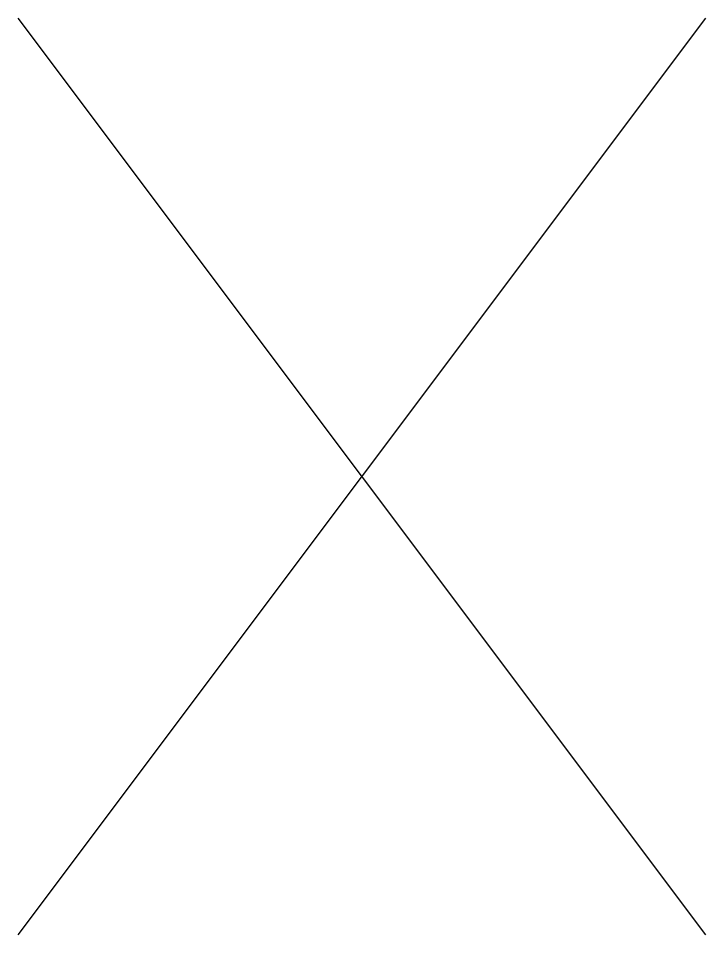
# Model space of a CAD drawing. Header units: millimetres. Extents: x -20000 to 230000, y -17405 to 25402.
# Drawn here: x 134970 to 135030, y -6306.5 to -6226.5 of the extents above; entities that cross this region are included whole.
import ezdxf
from ezdxf.enums import TextEntityAlignment as Align

# ---------------------------------------------------------------- set-up
doc = ezdxf.new("R2010")
doc.units = ezdxf.units.MM
doc.header["$PDMODE"] = 35
doc.header["$PDSIZE"] = 0.5
doc.layers.get('0').update_dxf_attribs({"lineweight": 13})
doc.layers.get('Defpoints').update_dxf_attribs({"true_color": 0xc2a584})
doc.layers.add('0 - 2 (modifié)', color=71, linetype='Continuous', lineweight=13)
doc.layers.add('1 - Texte', color=7, linetype='Continuous', lineweight=13)
doc.layers.add('Intouchable', color=252, linetype='Continuous', lineweight=13, plot=False)
doc.layers.add('Non visible', color=163, linetype='Continuous', lineweight=25, plot=False)
doc.styles.get("Standard").update_dxf_attribs({"font": 'ARIALUNI.TTF'})
doc.styles.add('Texte Poralu', font='tahomabd.ttf')

# ---------------------------------------------------------------- blocks, each defined once
blk = doc.blocks.new('Cadre Coupe_Elev')
at = {"layer": 'Defpoints'}
blk.add_point((5000, 3733.497), dxfattribs=at)
at = {"color": 7}
blk.add_attdef('REPERE_1', text='', height=300, dxfattribs=at).set_placement((1000, 9000), align=Align.MIDDLE_CENTER)
at = {"layer": '1 - Texte', "color": 7}
for tag, p in [('DEFINITION1', (5000, 1200)), ('DEFINITION2', (5000, 800))]:
    blk.add_attdef(tag, text='', height=250, dxfattribs=at).set_placement(p, align=Align.MIDDLE_CENTER)
at = {"layer": 'Non visible', "style": 'Texte Poralu'}
for p in [(5447.117, 4905.799), (5447.117, 4605.799)]:
    blk.add_attdef('REPERE_2', text='', height=35, dxfattribs=at).set_placement(p, align=Align.MIDDLE_LEFT)
blk = doc.blocks.new('Cadre centrage dessin')
at = {"layer": 'Defpoints'}
for p, q in [((-30, -2036.5), (30, -1956.5)), ((30, -2036.5), (-30, -1956.5))]:
    blk.add_line(p, q, dxfattribs=at)

msp = doc.modelspace()

# ---------------------------------------------------------------- block references
at = {"layer": '0 - 2 (modifié)'}
msp.add_blockref('Cadre Coupe_Elev', (130000, -10000), dxfattribs=at)
at = {"layer": 'Intouchable'}
msp.add_blockref('Cadre centrage dessin', (135000, -4270.003), dxfattribs=at)

doc.saveas('drawing.dxf')
